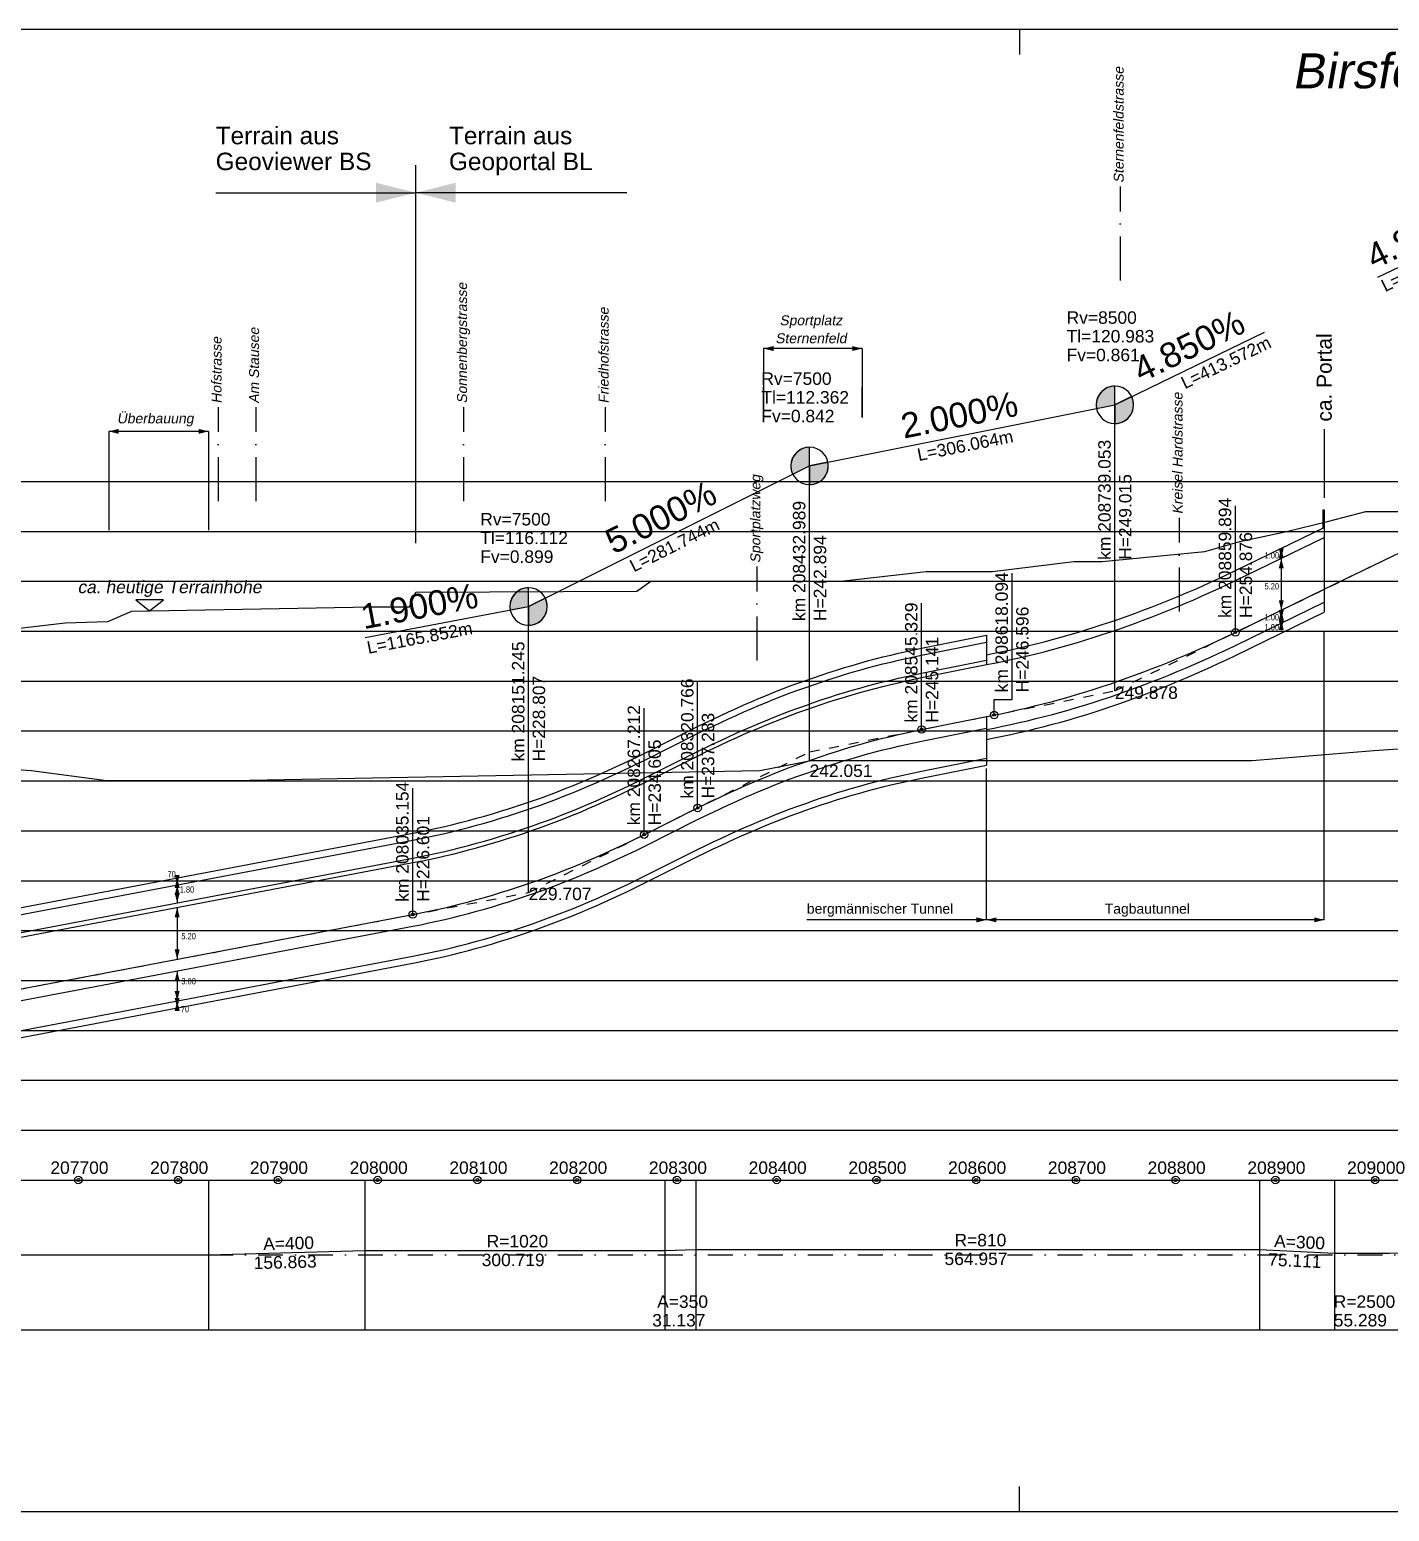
# Model space of a CAD drawing. Extents: x 2613415 to 2620765, y 1261452 to 1268028.
# Drawn here: x 2617672 to 2619035, y 1263143 to 1264628 of the extents above; entities that cross this region are included whole.
import ezdxf

# ---------------------------------------------------------------- set-up
doc = ezdxf.new("R2010")
doc.units = 0
doc.header["$LTSCALE"] = 5
doc.linetypes.add('CADWORK_13', pattern=[4, 2, -2])
doc.linetypes.add('DASHDOT', pattern=[10, 5, -2.5, 0, -2.5])
doc.layers.get('0').update_dxf_attribs({"color": 1, "linetype": 'CONTINUOUS'})
for name, color, linetype in [('LÄNGSPROF__16', 7, 'CONTINUOUS'), ('LÄNGSPROF__26', 7, 'CONTINUOUS'), ('TB', 7, 'CONTINUOUS'), ('TERRAIN_GRUNDLAGE_PKT-WOLK', 7, 'CONTINUOUS')]:
    doc.layers.add(name, color=color, linetype=linetype)
doc.styles.add('ARIAL', font='')
doc.styles.add('HELVETICANEUE_LT_55_ROMAN', font='')
doc.styles.get("Standard").update_dxf_attribs({"font": 'MONOTXT'})
doc.styles.get('ARIAL').set_extended_font_data('Arial')
doc.styles.get('HELVETICANEUE_LT_55_ROMAN').set_extended_font_data('HelveticaNeue LT 55 Roman')
doc.linetypes.add('CADWORK_17', pattern='A,2,0,["|",STANDARD,S=6,R=170,X=3.02,Y=5.58],-2.1,-2.1,10.8', length=17)

# ---------------------------------------------------------------- blocks, each defined once
blk = doc.blocks.new('CDWK_EXTR_2')
at = {"color": 0}
blk.add_solid([(0, 0), (2, 0.5), (2, -0.5)], dxfattribs=at)
blk = doc.blocks.new('CDWK_PTTYP18')
at = {"color": 0}
for radius in [0.5, 0.2]:
    blk.add_circle((0, 0), radius, dxfattribs=at)
blk = doc.blocks.new('CDWK_PTTYP9')
at = {"color": 0}
for radius in [0.5, 0.167]:
    blk.add_circle((0, 0), radius, dxfattribs=at)

msp = doc.modelspace()

# ---------------------------------------------------------------- hatches: boundary and pattern name
at = {"layer": 'LÄNGSPROF__26', "linetype": 'CONTINUOUS'}
for points in [[(2618760.3, 1264251.8), (2618760.3, 1264270.5, 0.473285), (2618741.9, 1264248.1)], [(2618760.3, 1264251.8), (2618760.3, 1264233, 0.553587), (2618777.1, 1264260)], [(2618454.2, 1264190.6), (2618454.2, 1264209.3, 0.557537), (2618437.4, 1264182.2)], [(2618454.2, 1264190.6), (2618454.2, 1264171.8, 0.473285), (2618472.6, 1264194.2)], [(2618172.5, 1264049.7), (2618172.5, 1264068.4, 0.47034), (2618154, 1264046.2)], [(2618172.5, 1264049.7), (2618172.5, 1264030.9, 0.557537), (2618189.2, 1264058.1)]]:
    msp.add_hatch(color=1, dxfattribs=at).paths.add_polyline_path(points)

# ---------------------------------------------------------------- linework, layer by layer
at = {"layer": 'LÄNGSPROF__16', "color": 9, "linetype": 'CONTINUOUS'}
msp.add_line((2617851.7, 1264225.2, 2.5), (2617751.7, 1264225.2, 2.5), dxfattribs=at)
at = {"layer": 'LÄNGSPROF__16', "color": 9, "linetype": 'CONTINUOUS', "elevation": 2.5}
for points in [[(2617751.7, 1264225.2), (2617751.7, 1264156.1), (2617751.7, 1264126.3)], [(2617851.7, 1264225.2), (2617851.7, 1264156.1), (2617851.7, 1264126.3)]]:
    msp.add_lwpolyline(points, dxfattribs=at)
at = {"layer": 'LÄNGSPROF__26', "color": 9, "linetype": 'CONTINUOUS'}
for p, q in [((2618059.5, 1264113.1, 3), (2618059.5, 1264491.9, 3)), ((2617858.8, 1264464.4, 3), (2618059.5, 1264464.4, 3)), ((2618271.1, 1264464.4, 3), (2618059.5, 1264464.4, 3)), ((2618507, 1264308.2, 2.5), (2618408.1, 1264308.2, 2.5)), ((2614895.3, 1264174.9), (2619549.3, 1264174.9)), ((2614895.3, 1264124.9), (2619549.3, 1264124.9)), ((2614895.3, 1264074.9), (2619549.3, 1264074.9)), ((2614895.3, 1264024.9), (2619549.3, 1264024.9)), ((2614895.3, 1263974.9), (2619549.3, 1263974.9)), ((2614895.3, 1263924.9), (2619549.3, 1263924.9)), ((2614895.3, 1263874.9), (2619549.3, 1263874.9)), ((2614895.3, 1263824.9), (2619549.3, 1263824.9)), ((2614895.3, 1263774.9), (2619549.3, 1263774.9)), ((2614895.3, 1263724.9), (2619549.3, 1263724.9)), ((2614895.3, 1263674.9), (2619549.3, 1263674.9)), ((2614895.3, 1263624.9), (2619549.3, 1263624.9)), ((2614895.3, 1263574.9), (2619549.3, 1263574.9)), ((2614895.3, 1263524.9), (2619549.3, 1263524.9)), ((2617851.6, 1263474.9), (2617851.6, 1263324.9)), ((2618008.5, 1263474.9), (2618008.5, 1263324.9)), ((2618309.2, 1263474.9), (2618309.2, 1263324.9)), ((2618340.3, 1263474.9), (2618340.3, 1263324.9)), ((2618905.3, 1263474.9), (2618905.3, 1263324.9)), ((2618980.4, 1263474.9), (2618980.4, 1263324.9)), ((2614895.3, 1263324.9), (2619549.3, 1263324.9))]:
    msp.add_line(p, q, dxfattribs=at)
at = {"layer": 'LÄNGSPROF__26', "color": 1, "linetype": 'CONTINUOUS'}
for p, q in [((2619023.9, 1264379.6), (2619173.8, 1264452.4)), ((2618760.3, 1264251.8), (2618910.2, 1264324.5)), ((2618454.2, 1264190.6), (2618760.3, 1264251.8)), ((2618760.3, 1263965.1), (2618760.3, 1264251.8)), ((2618970.2, 1264227.5, 267.7), (2618970.2, 1264158.6, 260.7)), ((2618172.5, 1264049.7), (2618454.2, 1264190.6)), ((2618454.2, 1263895.5), (2618454.2, 1264190.6)), ((2618881.1, 1264023.7), (2618881.1, 1264150.4)), ((2618927.1, 1264108, 257.7), (2618927.1, 1264098, 256.7)), ((2618927.1, 1264098, 256.7), (2618927.1, 1264046, 251.5)), ((2618008.7, 1264018.6), (2618172.5, 1264049.7)), ((2618172.5, 1263763), (2618172.5, 1264049.7)), ((2618566.5, 1263926.4), (2618566.5, 1264053)), ((2618927.1, 1264046, 251.5), (2618927.1, 1264036, 250.5)), ((2618927.1, 1264036, 250.5), (2618927.1, 1264026, 249.5)), ((2618631.5, 1264020.9, 3), (2618631.5, 1263991.4, 3)), ((2618970.2, 1263735.6, 2.5), (2618970.2, 1264024.6, 2.5)), ((2618342, 1263847.8), (2618342, 1263974.4)), ((2618288.4, 1263821), (2618288.4, 1263947.7)), ((2618631.5, 1263939.4, 3), (2618631.5, 1263890.7, 3)), ((2618631.5, 1263735.6, 2.5), (2618631.5, 1263887.4, 2.5)), ((2618056.4, 1263741), (2618056.4, 1263867.6)), ((2617820.2, 1263777.6, 255.2), (2617820.2, 1263770.6, 254.2)), ((2617820.2, 1263770.6, 261.4), (2617820.2, 1263752.6, 260.4)), ((2617820.2, 1263748.1, 260.4), (2617820.2, 1263696.1, 255.2)), ((2618631.5, 1263735.6, 2.5), (2618451.5, 1263735.6, 2.5)), ((2618970.2, 1263735.6, 2.5), (2618631.5, 1263735.6, 2.5)), ((2617820.2, 1263684.4, 255.2), (2617820.2, 1263654.4, 254.2)), ((2617820.2, 1263654.4, 255.2), (2617820.2, 1263647.4, 254.2))]:
    msp.add_line(p, q, dxfattribs=at)
at = {"layer": 'LÄNGSPROF__26', "color": 2, "linetype": 'CONTINUOUS'}
msp.add_line((2614895.3, 1263474.9), (2619549.3, 1263474.9), dxfattribs=at)
at = {"layer": 'LÄNGSPROF__26', "color": 9, "linetype": 'DASHDOT'}
msp.add_line((2614895.3, 1263399.9), (2619549.3, 1263399.9), dxfattribs=at)
at = {"layer": 'LÄNGSPROF__26', "color": 9, "linetype": 'DASHDOT', "elevation": 2.5}
for points in [[(2618765.6, 1264470.6), (2618765.6, 1264401.4), (2618765.6, 1264371.6)], [(2617861.2, 1264249.6), (2617861.2, 1264180.4), (2617861.2, 1264150.6)], [(2617898.9, 1264249.6), (2617898.9, 1264180.4), (2617898.9, 1264150.6)], [(2618107.4, 1264249.6), (2618107.4, 1264180.4), (2618107.4, 1264150.6)], [(2618249.3, 1264249.6), (2618249.3, 1264180.4), (2618249.3, 1264150.6)], [(2618824.6, 1264138.7), (2618824.6, 1264069.5), (2618824.6, 1264039.7)], [(2618401.5, 1264089.8), (2618401.5, 1264020.6), (2618401.5, 1263990.8)]]:
    msp.add_lwpolyline(points, dxfattribs=at)
at = {"layer": 'LÄNGSPROF__26', "color": 9, "linetype": 'CONTINUOUS', "elevation": 2.5}
for points in [[(2618408.1, 1264308.2), (2618408.1, 1264239), (2618408.1, 1264269.6)], [(2618507, 1264308.2), (2618507, 1264239), (2618507, 1264269.6)]]:
    msp.add_lwpolyline(points, dxfattribs=at)
at = {"layer": 'LÄNGSPROF__26', "color": 1, "linetype": 'CONTINUOUS'}
for points in [[(2618760.3, 1264233), (2618760.3, 1264270.5, 1), (2618760.3, 1264233, 1), (2618760.3, 1264270.5)], [(2618454.2, 1264171.8), (2618454.2, 1264209.3, 1), (2618454.2, 1264171.8, 1), (2618454.2, 1264209.3)], [(2618172.5, 1264030.9), (2618172.5, 1264068.4, 1), (2618172.5, 1264030.9, 1), (2618172.5, 1264068.4)]]:
    msp.add_lwpolyline(points, format="xyb", dxfattribs=at)
for points in [[(2618760.3, 1264251.8), (2618760.3, 1264270.5, 0.473285), (2618741.9, 1264248.1)], [(2618760.3, 1264251.8), (2618760.3, 1264233, 0.553587), (2618777.1, 1264260)], [(2618454.2, 1264190.6), (2618454.2, 1264209.3, 0.557537), (2618437.4, 1264182.2)], [(2618454.2, 1264190.6), (2618454.2, 1264171.8, 0.473285), (2618472.6, 1264194.2)], [(2618172.5, 1264049.7), (2618172.5, 1264068.4, 0.47034), (2618154, 1264046.2)], [(2618172.5, 1264049.7), (2618172.5, 1264030.9, 0.557537), (2618189.2, 1264058.1)]]:
    msp.add_lwpolyline(points, format="xyb", close=True, dxfattribs=at)
at = {"layer": 'LÄNGSPROF__26', "color": 1, "linetype": 'CADWORK_13'}
msp.add_lwpolyline([(2617521.2, 1263639.3), (2618172.5, 1263763), (2618454.2, 1263903.9), (2618760.3, 1263965.1), (2619173.8, 1264165.7), (2619420, 1264171.8), (2619549.3, 1264160.2)], dxfattribs=at)
at = {"layer": 'LÄNGSPROF__26', "color": 1, "linetype": 'CONTINUOUS', "elevation": 2.5}
msp.add_lwpolyline([(2618969.2, 1264128.9), (2618969.2, 1264146.4), (2618970.2, 1264146.4), (2618970.2, 1264136.4), (2618970.2, 1264043.9)], dxfattribs=at)
at = {"layer": 'LÄNGSPROF__26', "color": 1, "linetype": 'CONTINUOUS'}
for points in [[(2618631.5, 1264001.4), (2618639.3, 1264002.9), (2618647.6, 1264004.6), (2618656, 1264006.4), (2618664.3, 1264008.3), (2618672.7, 1264010.2), (2618681, 1264012.3), (2618689.4, 1264014.4), (2618697.7, 1264016.6), (2618706, 1264018.9), (2618714.4, 1264021.2), (2618722.7, 1264023.7), (2618731.1, 1264026.2), (2618739.4, 1264028.8), (2618747.7, 1264031.5), (2618756.1, 1264034.3), (2618764.4, 1264037.1), (2618772.7, 1264040.1), (2618781.1, 1264043.1), (2618789.4, 1264046.2), (2618797.8, 1264049.4), (2618806.1, 1264052.6), (2618814.4, 1264056), (2618822.8, 1264059.4), (2618831.1, 1264062.9), (2618839.4, 1264066.5), (2618847.8, 1264070.2), (2618856.1, 1264074), (2618864.4, 1264077.8), (2618872.8, 1264081.7), (2618881.1, 1264085.7), (2618970.2, 1264128.9)], [(2618631.5, 1263991.4), (2618639.3, 1263992.9), (2618647.6, 1263994.6), (2618656, 1263996.4), (2618664.3, 1263998.3), (2618672.7, 1264000.2), (2618681, 1264002.3), (2618689.4, 1264004.4), (2618697.7, 1264006.6), (2618706, 1264008.9), (2618714.4, 1264011.2), (2618722.7, 1264013.7), (2618731.1, 1264016.2), (2618739.4, 1264018.8), (2618747.7, 1264021.5), (2618756.1, 1264024.3), (2618764.4, 1264027.1), (2618772.7, 1264030.1), (2618781.1, 1264033.1), (2618789.4, 1264036.2), (2618797.8, 1264039.4), (2618806.1, 1264042.6), (2618814.4, 1264046), (2618822.8, 1264049.4), (2618831.1, 1264052.9), (2618839.4, 1264056.5), (2618847.8, 1264060.2), (2618856.1, 1264064), (2618864.4, 1264067.8), (2618872.8, 1264071.7), (2618881.1, 1264075.7), (2618970.2, 1264118.9)], [(2618970.2, 1264066.9), (2619057.3, 1264109.2)], [(2618631.5, 1263939.4), (2618639.3, 1263940.9), (2618647.6, 1263942.6), (2618656, 1263944.4), (2618664.3, 1263946.3), (2618672.7, 1263948.2), (2618681, 1263950.3), (2618689.4, 1263952.4), (2618697.7, 1263954.6), (2618706, 1263956.9), (2618714.4, 1263959.2), (2618722.7, 1263961.7), (2618731.1, 1263964.2), (2618739.4, 1263966.8), (2618747.7, 1263969.5), (2618756.1, 1263972.3), (2618764.4, 1263975.1), (2618772.7, 1263978.1), (2618781.1, 1263981.1), (2618789.4, 1263984.2), (2618797.8, 1263987.4), (2618806.1, 1263990.6), (2618814.4, 1263994), (2618822.8, 1263997.4), (2618831.1, 1264000.9), (2618839.4, 1264004.5), (2618847.8, 1264008.2), (2618856.1, 1264012), (2618864.4, 1264015.8), (2618872.8, 1264019.7), (2618881.1, 1264023.7), (2618970.2, 1264066.9)], [(2618631.5, 1263926.4), (2618639.3, 1263927.9), (2618647.6, 1263929.6), (2618656, 1263931.4), (2618664.3, 1263933.3), (2618672.7, 1263935.2), (2618681, 1263937.3), (2618689.4, 1263939.4), (2618697.7, 1263941.6), (2618706, 1263943.9), (2618714.4, 1263946.2), (2618722.7, 1263948.7), (2618731.1, 1263951.2), (2618739.4, 1263953.8), (2618747.7, 1263956.5), (2618756.1, 1263959.3), (2618764.4, 1263962.1), (2618772.7, 1263965.1), (2618781.1, 1263968.1), (2618789.4, 1263971.2), (2618797.8, 1263974.4), (2618806.1, 1263977.6), (2618814.4, 1263981), (2618822.8, 1263984.4), (2618831.1, 1263987.9), (2618839.4, 1263991.5), (2618847.8, 1263995.2), (2618856.1, 1263999), (2618864.4, 1264002.8), (2618872.8, 1264006.7), (2618881.1, 1264010.7), (2618970.2, 1264053.9)], [(2618631.5, 1263916.4), (2618639.3, 1263917.9), (2618647.6, 1263919.6), (2618656, 1263921.4), (2618664.3, 1263923.3), (2618672.7, 1263925.2), (2618681, 1263927.3), (2618689.4, 1263929.4), (2618697.7, 1263931.6), (2618706, 1263933.9), (2618714.4, 1263936.2), (2618722.7, 1263938.7), (2618731.1, 1263941.2), (2618739.4, 1263943.8), (2618747.7, 1263946.5), (2618756.1, 1263949.3), (2618764.4, 1263952.1), (2618772.7, 1263955.1), (2618781.1, 1263958.1), (2618789.4, 1263961.2), (2618797.8, 1263964.4), (2618806.1, 1263967.6), (2618814.4, 1263971), (2618822.8, 1263974.4), (2618831.1, 1263977.9), (2618839.4, 1263981.5), (2618847.8, 1263985.2), (2618856.1, 1263989), (2618864.4, 1263992.8), (2618872.8, 1263996.7), (2618881.1, 1264000.7), (2618970.2, 1264043.9)], [(2617521.2, 1263720.8), (2618056.4, 1263822.5), (2618064.4, 1263824), (2618072.4, 1263825.7), (2618080.4, 1263827.4), (2618088.4, 1263829.2), (2618096.4, 1263831.1), (2618104.4, 1263833.1), (2618112.4, 1263835.2), (2618120.4, 1263837.4), (2618128.4, 1263839.6), (2618136.4, 1263841.9), (2618144.4, 1263844.4), (2618152.4, 1263846.9), (2618160.4, 1263849.5), (2618168.4, 1263852.1), (2618176.4, 1263854.9), (2618184.4, 1263857.7), (2618192.4, 1263860.7), (2618200.4, 1263863.7), (2618208.4, 1263866.8), (2618216.4, 1263870), (2618224.4, 1263873.2), (2618232.4, 1263876.6), (2618240.4, 1263880), (2618248.4, 1263883.6), (2618256.4, 1263887.2), (2618264.4, 1263890.9), (2618272.4, 1263894.7), (2618280.4, 1263898.5), (2618288.4, 1263902.5), (2618342, 1263929.3), (2618349.7, 1263933.1), (2618357.5, 1263936.9), (2618365.2, 1263940.5), (2618372.9, 1263944.1), (2618380.7, 1263947.6), (2618388.4, 1263951.1), (2618396.2, 1263954.4), (2618403.9, 1263957.7), (2618411.6, 1263960.9), (2618419.4, 1263964), (2618427.1, 1263967), (2618434.9, 1263970), (2618442.6, 1263972.8), (2618450.4, 1263975.6), (2618458.1, 1263978.3), (2618465.8, 1263981), (2618473.6, 1263983.5), (2618481.3, 1263986), (2618489.1, 1263988.4), (2618496.8, 1263990.7), (2618504.6, 1263992.9), (2618512.3, 1263995.1), (2618520.1, 1263997.1), (2618527.8, 1263999.1), (2618535.6, 1264001), (2618543.3, 1264002.8), (2618551, 1264004.6), (2618558.8, 1264006.3), (2618566.5, 1264007.9), (2618631.5, 1264020.9)], [(2617521.2, 1263713.8), (2618056.4, 1263815.5), (2618064.4, 1263817), (2618072.4, 1263818.7), (2618080.4, 1263820.4), (2618088.4, 1263822.2), (2618096.4, 1263824.1), (2618104.4, 1263826.1), (2618112.4, 1263828.2), (2618120.4, 1263830.4), (2618128.4, 1263832.6), (2618136.4, 1263834.9), (2618144.4, 1263837.4), (2618152.4, 1263839.9), (2618160.4, 1263842.5), (2618168.4, 1263845.1), (2618176.4, 1263847.9), (2618184.4, 1263850.7), (2618192.4, 1263853.7), (2618200.4, 1263856.7), (2618208.4, 1263859.8), (2618216.4, 1263863), (2618224.4, 1263866.2), (2618232.4, 1263869.6), (2618240.4, 1263873), (2618248.4, 1263876.6), (2618256.4, 1263880.2), (2618264.4, 1263883.9), (2618272.4, 1263887.7), (2618280.4, 1263891.5), (2618288.4, 1263895.5), (2618342, 1263922.3), (2618349.7, 1263926.1), (2618357.5, 1263929.9), (2618365.2, 1263933.5), (2618372.9, 1263937.1), (2618380.7, 1263940.6), (2618388.4, 1263944.1), (2618396.2, 1263947.4), (2618403.9, 1263950.7), (2618411.6, 1263953.9), (2618419.4, 1263957), (2618427.1, 1263960), (2618434.9, 1263963), (2618442.6, 1263965.8), (2618450.4, 1263968.6), (2618458.1, 1263971.3), (2618465.8, 1263974), (2618473.6, 1263976.5), (2618481.3, 1263979), (2618489.1, 1263981.4), (2618496.8, 1263983.7), (2618504.6, 1263985.9), (2618512.3, 1263988.1), (2618520.1, 1263990.1), (2618527.8, 1263992.1), (2618535.6, 1263994), (2618543.3, 1263995.8), (2618551, 1263997.6), (2618558.8, 1263999.3), (2618566.5, 1264000.9), (2618631.5, 1264013.9)], [(2617521.2, 1263695.8), (2618056.4, 1263797.5), (2618064.4, 1263799), (2618072.4, 1263800.7), (2618080.4, 1263802.4), (2618088.4, 1263804.2), (2618096.4, 1263806.1), (2618104.4, 1263808.1), (2618112.4, 1263810.2), (2618120.4, 1263812.4), (2618128.4, 1263814.6), (2618136.4, 1263816.9), (2618144.4, 1263819.4), (2618152.4, 1263821.9), (2618160.4, 1263824.5), (2618168.4, 1263827.1), (2618176.4, 1263829.9), (2618184.4, 1263832.7), (2618192.4, 1263835.7), (2618200.4, 1263838.7), (2618208.4, 1263841.8), (2618216.4, 1263845), (2618224.4, 1263848.2), (2618232.4, 1263851.6), (2618240.4, 1263855), (2618248.4, 1263858.6), (2618256.4, 1263862.2), (2618264.4, 1263865.9), (2618272.4, 1263869.7), (2618280.4, 1263873.5), (2618288.4, 1263877.5), (2618342, 1263904.3), (2618349.7, 1263908.1), (2618357.5, 1263911.9), (2618365.2, 1263915.5), (2618372.9, 1263919.1), (2618380.7, 1263922.6), (2618388.4, 1263926.1), (2618396.2, 1263929.4), (2618403.9, 1263932.7), (2618411.6, 1263935.9), (2618419.4, 1263939), (2618427.1, 1263942), (2618434.9, 1263945), (2618442.6, 1263947.8), (2618450.4, 1263950.6), (2618458.1, 1263953.3), (2618465.8, 1263956), (2618473.6, 1263958.5), (2618481.3, 1263961), (2618489.1, 1263963.4), (2618496.8, 1263965.7), (2618504.6, 1263967.9), (2618512.3, 1263970.1), (2618520.1, 1263972.1), (2618527.8, 1263974.1), (2618535.6, 1263976), (2618543.3, 1263977.8), (2618551, 1263979.6), (2618558.8, 1263981.3), (2618566.5, 1263982.9), (2618631.5, 1263995.9)], [(2617521.2, 1263691.3), (2618056.4, 1263793), (2618064.4, 1263794.5), (2618072.4, 1263796.2), (2618080.4, 1263797.9), (2618088.4, 1263799.7), (2618096.4, 1263801.6), (2618104.4, 1263803.6), (2618112.4, 1263805.7), (2618120.4, 1263807.9), (2618128.4, 1263810.1), (2618136.4, 1263812.4), (2618144.4, 1263814.9), (2618152.4, 1263817.4), (2618160.4, 1263820), (2618168.4, 1263822.6), (2618176.4, 1263825.4), (2618184.4, 1263828.2), (2618192.4, 1263831.2), (2618200.4, 1263834.2), (2618208.4, 1263837.3), (2618216.4, 1263840.5), (2618224.4, 1263843.7), (2618232.4, 1263847.1), (2618240.4, 1263850.5), (2618248.4, 1263854.1), (2618256.4, 1263857.7), (2618264.4, 1263861.4), (2618272.4, 1263865.2), (2618280.4, 1263869), (2618288.4, 1263873), (2618342, 1263899.8), (2618349.7, 1263903.6), (2618357.5, 1263907.4), (2618365.2, 1263911), (2618372.9, 1263914.6), (2618380.7, 1263918.1), (2618388.4, 1263921.6), (2618396.2, 1263924.9), (2618403.9, 1263928.2), (2618411.6, 1263931.4), (2618419.4, 1263934.5), (2618427.1, 1263937.5), (2618434.9, 1263940.5), (2618442.6, 1263943.3), (2618450.4, 1263946.1), (2618458.1, 1263948.8), (2618465.8, 1263951.5), (2618473.6, 1263954), (2618481.3, 1263956.5), (2618489.1, 1263958.9), (2618496.8, 1263961.2), (2618504.6, 1263963.4), (2618512.3, 1263965.6), (2618520.1, 1263967.6), (2618527.8, 1263969.6), (2618535.6, 1263971.5), (2618543.3, 1263973.3), (2618551, 1263975.1), (2618558.8, 1263976.8), (2618566.5, 1263978.4), (2618631.5, 1263991.4)], [(2617521.2, 1263639.3), (2618056.4, 1263741), (2618064.4, 1263742.5), (2618072.4, 1263744.2), (2618080.4, 1263745.9), (2618088.4, 1263747.7), (2618096.4, 1263749.6), (2618104.4, 1263751.6), (2618112.4, 1263753.7), (2618120.4, 1263755.9), (2618128.4, 1263758.1), (2618136.4, 1263760.4), (2618144.4, 1263762.9), (2618152.4, 1263765.4), (2618160.4, 1263768), (2618168.4, 1263770.6), (2618176.4, 1263773.4), (2618184.4, 1263776.2), (2618192.4, 1263779.2), (2618200.4, 1263782.2), (2618208.4, 1263785.3), (2618216.4, 1263788.5), (2618224.4, 1263791.7), (2618232.4, 1263795.1), (2618240.4, 1263798.5), (2618248.4, 1263802.1), (2618256.4, 1263805.7), (2618264.4, 1263809.4), (2618272.4, 1263813.2), (2618280.4, 1263817), (2618288.4, 1263821), (2618342, 1263847.8), (2618349.7, 1263851.6), (2618357.5, 1263855.4), (2618365.2, 1263859), (2618372.9, 1263862.6), (2618380.7, 1263866.1), (2618388.4, 1263869.6), (2618396.2, 1263872.9), (2618403.9, 1263876.2), (2618411.6, 1263879.4), (2618419.4, 1263882.5), (2618427.1, 1263885.5), (2618434.9, 1263888.5), (2618442.6, 1263891.3), (2618450.4, 1263894.1), (2618458.1, 1263896.8), (2618465.8, 1263899.5), (2618473.6, 1263902), (2618481.3, 1263904.5), (2618489.1, 1263906.9), (2618496.8, 1263909.2), (2618504.6, 1263911.4), (2618512.3, 1263913.6), (2618520.1, 1263915.6), (2618527.8, 1263917.6), (2618535.6, 1263919.5), (2618543.3, 1263921.3), (2618551, 1263923.1), (2618558.8, 1263924.8), (2618566.5, 1263926.4), (2618631.5, 1263939.4)], [(2617521.2, 1263627.6), (2618056.4, 1263729.3), (2618064.4, 1263730.8), (2618072.4, 1263732.5), (2618080.4, 1263734.2), (2618088.4, 1263736), (2618096.4, 1263737.9), (2618104.4, 1263739.9), (2618112.4, 1263742), (2618120.4, 1263744.2), (2618128.4, 1263746.4), (2618136.4, 1263748.7), (2618144.4, 1263751.2), (2618152.4, 1263753.7), (2618160.4, 1263756.3), (2618168.4, 1263758.9), (2618176.4, 1263761.7), (2618184.4, 1263764.5), (2618192.4, 1263767.5), (2618200.4, 1263770.5), (2618208.4, 1263773.6), (2618216.4, 1263776.8), (2618224.4, 1263780), (2618232.4, 1263783.4), (2618240.4, 1263786.8), (2618248.4, 1263790.4), (2618256.4, 1263794), (2618264.4, 1263797.7), (2618272.4, 1263801.5), (2618280.4, 1263805.3), (2618288.4, 1263809.3), (2618342, 1263836.1), (2618349.7, 1263839.9), (2618357.5, 1263843.7), (2618365.2, 1263847.3), (2618372.9, 1263850.9), (2618380.7, 1263854.4), (2618388.4, 1263857.9), (2618396.2, 1263861.2), (2618403.9, 1263864.5), (2618411.6, 1263867.7), (2618419.4, 1263870.8), (2618427.1, 1263873.8), (2618434.9, 1263876.8), (2618442.6, 1263879.6), (2618450.4, 1263882.4), (2618458.1, 1263885.1), (2618465.8, 1263887.8), (2618473.6, 1263890.3), (2618481.3, 1263892.8), (2618489.1, 1263895.2), (2618496.8, 1263897.5), (2618504.6, 1263899.7), (2618512.3, 1263901.9), (2618520.1, 1263903.9), (2618527.8, 1263905.9), (2618535.6, 1263907.8), (2618543.3, 1263909.6), (2618551, 1263911.4), (2618558.8, 1263913.1), (2618566.5, 1263914.7), (2618631.5, 1263927.7)], [(2617521.2, 1263597.6), (2618056.4, 1263699.3), (2618064.4, 1263700.8), (2618072.4, 1263702.5), (2618080.4, 1263704.2), (2618088.4, 1263706), (2618096.4, 1263707.9), (2618104.4, 1263709.9), (2618112.4, 1263712), (2618120.4, 1263714.2), (2618128.4, 1263716.4), (2618136.4, 1263718.7), (2618144.4, 1263721.2), (2618152.4, 1263723.7), (2618160.4, 1263726.3), (2618168.4, 1263728.9), (2618176.4, 1263731.7), (2618184.4, 1263734.5), (2618192.4, 1263737.5), (2618200.4, 1263740.5), (2618208.4, 1263743.6), (2618216.4, 1263746.8), (2618224.4, 1263750), (2618232.4, 1263753.4), (2618240.4, 1263756.8), (2618248.4, 1263760.4), (2618256.4, 1263764), (2618264.4, 1263767.7), (2618272.4, 1263771.5), (2618280.4, 1263775.3), (2618288.4, 1263779.3), (2618342, 1263806.1), (2618349.7, 1263809.9), (2618357.5, 1263813.7), (2618365.2, 1263817.3), (2618372.9, 1263820.9), (2618380.7, 1263824.4), (2618388.4, 1263827.9), (2618396.2, 1263831.2), (2618403.9, 1263834.5), (2618411.6, 1263837.7), (2618419.4, 1263840.8), (2618427.1, 1263843.8), (2618434.9, 1263846.8), (2618442.6, 1263849.6), (2618450.4, 1263852.4), (2618458.1, 1263855.1), (2618465.8, 1263857.8), (2618473.6, 1263860.3), (2618481.3, 1263862.8), (2618489.1, 1263865.2), (2618496.8, 1263867.5), (2618504.6, 1263869.7), (2618512.3, 1263871.9), (2618520.1, 1263873.9), (2618527.8, 1263875.9), (2618535.6, 1263877.8), (2618543.3, 1263879.6), (2618551, 1263881.4), (2618558.8, 1263883.1), (2618566.5, 1263884.7), (2618631.5, 1263897.7)], [(2617521.2, 1263590.6), (2618056.4, 1263692.3), (2618064.4, 1263693.8), (2618072.4, 1263695.5), (2618080.4, 1263697.2), (2618088.4, 1263699), (2618096.4, 1263700.9), (2618104.4, 1263702.9), (2618112.4, 1263705), (2618120.4, 1263707.2), (2618128.4, 1263709.4), (2618136.4, 1263711.7), (2618144.4, 1263714.2), (2618152.4, 1263716.7), (2618160.4, 1263719.3), (2618168.4, 1263721.9), (2618176.4, 1263724.7), (2618184.4, 1263727.5), (2618192.4, 1263730.5), (2618200.4, 1263733.5), (2618208.4, 1263736.6), (2618216.4, 1263739.8), (2618224.4, 1263743), (2618232.4, 1263746.4), (2618240.4, 1263749.8), (2618248.4, 1263753.4), (2618256.4, 1263757), (2618264.4, 1263760.7), (2618272.4, 1263764.5), (2618280.4, 1263768.3), (2618288.4, 1263772.3), (2618342, 1263799.1), (2618349.7, 1263802.9), (2618357.5, 1263806.7), (2618365.2, 1263810.3), (2618372.9, 1263813.9), (2618380.7, 1263817.4), (2618388.4, 1263820.9), (2618396.2, 1263824.2), (2618403.9, 1263827.5), (2618411.6, 1263830.7), (2618419.4, 1263833.8), (2618427.1, 1263836.8), (2618434.9, 1263839.8), (2618442.6, 1263842.6), (2618450.4, 1263845.4), (2618458.1, 1263848.1), (2618465.8, 1263850.8), (2618473.6, 1263853.3), (2618481.3, 1263855.8), (2618489.1, 1263858.2), (2618496.8, 1263860.5), (2618504.6, 1263862.7), (2618512.3, 1263864.9), (2618520.1, 1263866.9), (2618527.8, 1263868.9), (2618535.6, 1263870.8), (2618543.3, 1263872.6), (2618551, 1263874.4), (2618558.8, 1263876.1), (2618566.5, 1263877.7), (2618631.5, 1263890.7)]]:
    msp.add_lwpolyline(points, dxfattribs=at)
at = {"layer": 'LÄNGSPROF__26', "color": 36, "linetype": 'CONTINUOUS', "elevation": 3}
msp.add_lwpolyline([(2617792.6, 1264056.4), (2617778.6, 1264056.4), (2617792.6, 1264045.3), (2617806.6, 1264056.4), (2617792.6, 1264056.4)], dxfattribs=at)
at = {"layer": 'LÄNGSPROF__26', "color": 4, "linetype": 'CONTINUOUS'}
msp.add_lwpolyline([(2616475.5, 1263394.7), (2616806.2, 1263394.7), (2616953.8, 1263399.9), (2617851.6, 1263399.9), (2618008.5, 1263404.2), (2618309.2, 1263404.2), (2618340.3, 1263405.3), (2618905.3, 1263405.3), (2618980.4, 1263401.7), (2619035.7, 1263401.7), (2619105.1, 1263403.6), (2619271.9, 1263403.6), (2619426.6, 1263399.9), (2619485.1, 1263399.9), (2619485.1, 1263397.7), (2619549.3, 1263397.7)], dxfattribs=at)
at = {"layer": 'LÄNGSPROF__26', "color": 36, "linetype": 'CONTINUOUS'}
msp.add_polyline3d([(2618059.5, 1264064, 259), (2618280.9, 1264064.9, 259), (2618295, 1264074.9, 260), (2618485.4, 1264074.9, 260), (2618571, 1264084.9, 261), (2618637.6, 1264084.9, 261), (2618719.1, 1264094.9, 262), (2618747.5, 1264094.9, 262), (2618850.4, 1264104.9, 263), (2618885.6, 1264114.9, 264), (2618932.4, 1264124.9, 265), (2618973.3, 1264134.9, 266), (2619011.8, 1264144.9, 267), (2619058, 1264144.9, 267)], dxfattribs=at)
at = {"layer": 'LÄNGSPROF__26', "color": 1, "linetype": 'CONTINUOUS'}
msp.add_polyline3d([(2618639.3, 1263940.9, 3), (2618639.3, 1263956.6, 3), (2618657.2, 1263956.6, 0), (2618657.2, 1264083.2, 0)], dxfattribs=at)
at = {"layer": 'LÄNGSPROF__26', "color": 251, "linetype": 'CADWORK_17', "ltscale": 0.25}
msp.add_polyline3d([(2619165.6, 1263914.9, 244), (2619019.9, 1263904.9, 243), (2618898, 1263894.9, 242), (2618455.8, 1263894.9, 242), (2618404.5, 1263884.9, 241), (2617875.1, 1263874.9, 240), (2617749.8, 1263874.9, 240), (2617673.8, 1263884.9, 241), (2617528.1, 1263894.9, 242), (2617475, 1263904.9, 243), (2617443.4, 1263904.9, 243), (2617427.2, 1263894.9, 242), (2617407.8, 1263884.9, 241), (2617376.6, 1263874.9, 240), (2617302.4, 1263864.9, 239), (2615992.5, 1263864.9, 239)], dxfattribs=at)
at = {"layer": 'TB', "color": 7, "linetype": 'CONTINUOUS'}
for p, q in [((2618664.6, 1264627.8, 3), (2618664.6, 1264602.8, 3)), ((2618664.6, 1263142.8, 3), (2618664.6, 1263167.8, 3))]:
    msp.add_line(p, q, dxfattribs=at)
at = {"layer": 'TB', "color": 7, "linetype": 'CONTINUOUS', "elevation": 3}
msp.add_lwpolyline([(2614464.6, 1263142.8), (2620764.6, 1263142.8), (2620764.6, 1264627.8), (2614464.6, 1264627.8), (2614464.6, 1263142.8)], dxfattribs=at)
at = {"layer": 'TERRAIN_GRUNDLAGE_PKT-WOLK', "color": 36, "linetype": 'CONTINUOUS', "elevation": 3}
msp.add_lwpolyline([(2617627.8, 1264024), (2617708, 1264033.4), (2617750.6, 1264034.5), (2617774.8, 1264045), (2618015, 1264049.2), (2618053.1, 1264049.2), (2618059.5, 1264064)], dxfattribs=at)

# ---------------------------------------------------------------- block references
at = {"layer": 'LÄNGSPROF__16', "color": 9, "linetype": 'CONTINUOUS', "xscale": 5, "yscale": 5, "zscale": 5}
msp.add_blockref('CDWK_EXTR_2', (2617751.7, 1264225.2, 2.5), dxfattribs=at)
at = {"layer": 'LÄNGSPROF__16', "color": 9, "linetype": 'CONTINUOUS', "xscale": 5, "yscale": 5, "zscale": 5, "rotation": 180}
msp.add_blockref('CDWK_EXTR_2', (2617851.7, 1264225.2, 2.5), dxfattribs=at)
at = {"layer": 'LÄNGSPROF__26', "color": 9, "linetype": 'CONTINUOUS', "rotation": 180}
for p, xscale, yscale, zscale in [((2618059.5, 1264464.4, 3), 20, 20, 20), ((2618507, 1264308.2, 2.5), 5, 5, 5)]:
    msp.add_blockref('CDWK_EXTR_2', p, dxfattribs=dict(at, xscale=xscale, yscale=yscale, zscale=zscale))
at = {"layer": 'LÄNGSPROF__26', "color": 9, "linetype": 'CONTINUOUS'}
for p, xscale, yscale, zscale in [((2618059.5, 1264464.4, 3), 20, 20, 20), ((2618408.1, 1264308.2, 2.5), 5, 5, 5)]:
    msp.add_blockref('CDWK_EXTR_2', p, dxfattribs=dict(at, xscale=xscale, yscale=yscale, zscale=zscale))
at = {"layer": 'LÄNGSPROF__26', "color": 1, "linetype": 'CONTINUOUS', "xscale": 5, "yscale": 5, "zscale": 5}
for p, rotation in [((2618927.1, 1264108, 257.7), 270), ((2618927.1, 1264098, 256.7), 90), ((2618927.1, 1264098, 256.7), 270), ((2618927.1, 1264046, 251.5), 90), ((2618927.1, 1264046, 251.5), 270), ((2618927.1, 1264036, 250.5), 90), ((2618927.1, 1264036, 250.5), 270), ((2618927.1, 1264026, 249.5), 90), ((2617820.2, 1263770.6, 254.2), 90), ((2617820.2, 1263777.6, 255.2), 270), ((2617820.2, 1263770.6, 261.4), 270), ((2617820.2, 1263752.6, 260.4), 90), ((2617820.2, 1263748.1, 260.4), 270), ((2618631.5, 1263735.6, 2.5), 180), ((2618970.2, 1263735.6, 2.5), 180), ((2617820.2, 1263696.1, 255.2), 90), ((2617820.2, 1263684.4, 255.2), 270), ((2617820.2, 1263654.4, 254.2), 90), ((2617820.2, 1263647.4, 254.2), 90), ((2617820.2, 1263654.4, 255.2), 270)]:
    msp.add_blockref('CDWK_EXTR_2', p, dxfattribs=dict(at, rotation=rotation))
at = {"layer": 'LÄNGSPROF__26', "color": 1, "xscale": 7.5, "yscale": 7.5}
for p in [(2618881.1, 1264023.7, 254.9), (2618639.3, 1263940.9, 246.6), (2618566.5, 1263926.4, 245.1), (2618342, 1263847.8, 237.3), (2618288.4, 1263821, 234.6), (2618056.4, 1263741, 226.6)]:
    msp.add_blockref('CDWK_PTTYP9', p, dxfattribs=at)
at = {"layer": 'LÄNGSPROF__26', "color": 1, "linetype": 'CONTINUOUS', "xscale": 5, "yscale": 5, "zscale": 5}
msp.add_blockref('CDWK_EXTR_2', (2618631.5, 1263735.6, 2.5), dxfattribs=at)
at = {"layer": 'LÄNGSPROF__26', "color": 9, "xscale": 7.5, "yscale": 7.5}
for p in [(2617721.2, 1263474.9), (2617821.2, 1263474.9), (2617921.2, 1263474.9), (2618021.2, 1263474.9), (2618121.2, 1263474.9), (2618221.2, 1263474.9), (2618321.2, 1263474.9), (2618421.2, 1263474.9), (2618521.2, 1263474.9), (2618621.2, 1263474.9), (2618721.2, 1263474.9), (2618821.2, 1263474.9), (2618921.2, 1263474.9), (2619021.2, 1263474.9)]:
    msp.add_blockref('CDWK_PTTYP18', p, dxfattribs=at)

# ---------------------------------------------------------------- texts
at = {"layer": 'LÄNGSPROF__16', "color": 9, "style": 'ARIAL', "oblique": 10}
msp.add_text('Überbauung', height=10, dxfattribs=at).set_placement((2617759.8, 1264233.2))
at = {"layer": 'LÄNGSPROF__26', "color": 9, "style": 'ARIAL', "oblique": 10}
for s, height, p in [('Birsfelden', 35, (2618937.9, 1264569)), ('Sportplatz', 10, (2618424.1, 1264331.5)), ('Sternenfeld', 10, (2618419.9, 1264313.5))]:
    msp.add_text(s, height=height, dxfattribs=at).set_placement(p)
at = {"layer": 'LÄNGSPROF__26', "color": 9, "style": 'HELVETICANEUE_LT_55_ROMAN', "oblique": 10}
for s, p in [('Sternenfeldstrasse', (2618769.1, 1264474.1)), ('Sonnenbergstrasse', (2618110.8, 1264253.1)), ('Friedhofstrasse', (2618252.8, 1264253.1)), ('Am Stausee', (2617902.3, 1264253.1)), ('Hofstrasse', (2617864.7, 1264253.1)), ('Kreisel Hardstrasse', (2618828.1, 1264142.2)), ('Sportplatzweg', (2618404.9, 1264093.2))]:
    msp.add_text(s, height=10, rotation=90, dxfattribs=at).set_placement(p)
at = {"layer": 'LÄNGSPROF__26', "color": 9, "style": 'ARIAL'}
for s, height, p in [('Terrain aus', 17.5, (2617858.8, 1264512.9)), ('Terrain aus', 17.5, (2618092.7, 1264512.9)), ('Geoviewer BS', 17.5, (2617858.8, 1264487)), ('Geoportal BL', 17.5, (2618092.7, 1264487)), ('R=1020', 12.5, (2618130.5, 1263407.3)), ('R=810', 12.5, (2618599.5, 1263408.4)), ('300.719', 12.5, (2618125.5, 1263388.6)), ('564.957', 12.5, (2618589.5, 1263389.7)), ('A=350', 12.5, (2618301.4, 1263346.8)), ('R=2500', 12.5, (2618979.7, 1263346.8)), ('31.137', 12.5, (2618296.4, 1263328.1)), ('55.289', 12.5, (2618979.7, 1263328.1))]:
    msp.add_text(s, height=height, dxfattribs=at).set_placement(p)
at = {"layer": 'LÄNGSPROF__26', "color": 1, "style": 'ARIAL'}
for s, height, rotation, p in [('4.850%', 25, 25.8734, (2619020.2, 1264387.1)), ('L=413.572m', 12.5, 25.8734, (2619031.2, 1264364.6)), ('4.850%', 25, 25.8734, (2618786.6, 1264273.8)), ('L=413.572m', 12.5, 25.8734, (2618830.5, 1264267.3)), ('2.000%', 25, 11.3099, (2618548.7, 1264217.9)), ('L=306.064m', 12.5, 11.3099, (2618563.6, 1264195.4)), ('km 208739.053', 12.5, 90, (2618756.1, 1264096.4)), ('H=249.015', 12.5, 90, (2618776.9, 1264096.4)), ('5.000%', 25, 26.5651, (2618257.7, 1264101.6)), ('km 208432.989', 12.5, 90, (2618450, 1264035.1)), ('km 208859.894', 12.5, 90, (2618876.9, 1264038.2)), ('L=281.744m', 12.5, 26.5651, (2618278, 1264083.8)), ('H=254.876', 12.5, 90, (2618897.8, 1264038.2)), ('H=242.894', 12.5, 90, (2618470.9, 1264035.1)), ('km 208618.094', 12.5, 90, (2618653, 1263963.6)), ('1.900%', 25, 10.758, (2618007.2, 1264026.8)), ('km 208545.329', 12.5, 90, (2618562.4, 1263933.3)), ('H=246.596', 12.5, 90, (2618673.8, 1263963.6)), ('L=1165.852m', 12.5, 10.758, (2618011.8, 1264002.2)), ('H=245.141', 12.5, 90, (2618583.2, 1263933.3)), ('km 208151.245', 12.5, 90, (2618168.3, 1263894.3)), ('H=228.807', 12.5, 90, (2618189.1, 1263894.3)), ('km 208320.766', 12.5, 90, (2618337.8, 1263857.2)), ('km 208267.212', 12.5, 90, (2618284.3, 1263830.4)), ('H=237.283', 12.5, 90, (2618358.6, 1263857.2)), ('H=234.605', 12.5, 90, (2618305.1, 1263830.4)), ('km 208035.154', 12.5, 90, (2618052.2, 1263753.7)), ('H=226.601', 12.5, 90, (2618073, 1263753.7))]:
    msp.add_text(s, height=height, rotation=rotation, dxfattribs=at).set_placement(p)
at = {"layer": 'LÄNGSPROF__26', "color": 1}
for s, height, style, p in [('Rv=8500', 12.5, 'ARIAL', (2618711.9, 1264333)), ('Tl=120.983', 12.5, 'ARIAL', (2618711.9, 1264314.3)), ('Fv=0.861', 12.5, 'ARIAL', (2618711.9, 1264295.5)), ('Rv=7500', 12.5, 'ARIAL', (2618405.9, 1264271.8)), ('Tl=112.362', 12.5, 'ARIAL', (2618405.9, 1264253.1)), ('Fv=0.842', 12.5, 'ARIAL', (2618405.9, 1264234.3)), ('Rv=7500', 12.5, 'ARIAL', (2618124.1, 1264130.9)), ('Tl=116.112', 12.5, 'ARIAL', (2618124.1, 1264112.2)), ('Fv=0.899', 12.5, 'ARIAL', (2618124.1, 1264093.4)), ('249.878', 12.5, 'ARIAL', (2618760.3, 1263957.1)), ('242.051', 12.5, 'ARIAL', (2618454.2, 1263878.8)), ('229.707', 12.5, 'ARIAL', (2618172.5, 1263755.4)), ('bergmännischer Tunnel', 10, 'ARIAL', (2618451.5, 1263741.8)), ('Tagbautunnel', 10, 'HELVETICANEUE_LT_55_ROMAN', (2618750.1, 1263741.8))]:
    msp.add_text(s, height=height, dxfattribs=dict(at, style=style)).set_placement(p)
at = {"layer": 'LÄNGSPROF__26', "color": 1, "style": 'ARIAL', "width": 0.75}
for s, p in [('1.00', (2618910.3, 1264097.8)), ('5.20', (2618910.3, 1264066.8)), ('1.00', (2618910.3, 1264035.8)), ('1.00', (2618910.3, 1264025.8)), ('70', (2617810.5, 1263778.2)), ('1.80', (2617822.7, 1263762.9)), ('5.20', (2617824.4, 1263716.1)), ('3.00', (2617824.4, 1263671)), ('70', (2617823.9, 1263643))]:
    msp.add_text(s, height=6.25, dxfattribs=at).set_placement(p)
at = {"layer": 'LÄNGSPROF__26', "color": 36, "style": 'ARIAL', "oblique": 10}
msp.add_text('ca. heutige Terrainhöhe', height=12.5, dxfattribs=at).set_placement((2617720.3, 1264063))
at = {"layer": 'LÄNGSPROF__26', "color": 5, "style": 'ARIAL'}
for s, p in [('207700', (2617693.1, 1263481)), ('207800', (2617793.1, 1263481)), ('207900', (2617893.1, 1263481)), ('208000', (2617993.1, 1263481)), ('208100', (2618093.1, 1263481)), ('208200', (2618193.1, 1263481)), ('208300', (2618293.1, 1263481)), ('208400', (2618393.1, 1263481)), ('208500', (2618493.1, 1263481)), ('208600', (2618593.1, 1263481)), ('208700', (2618693.1, 1263481)), ('208800', (2618793.1, 1263481)), ('208900', (2618893.1, 1263481)), ('209000', (2618993.1, 1263481))]:
    msp.add_text(s, height=12.5, dxfattribs=at).set_placement(p)
at = {"layer": 'LÄNGSPROF__26', "color": 9, "style": 'ARIAL'}
for s, rotation, p in [('A=400', 1.5506, (2617906.6, 1263404.6)), ('A=300', 357.2448, (2618919.7, 1263407.7)), ('156.863', 1.5506, (2617897.1, 1263385.5)), ('75.111', 357.2448, (2618913.8, 1263389.2))]:
    msp.add_text(s, height=12.5, rotation=rotation, dxfattribs=at).set_placement(p)
at = {"layer": 'LÄNGSPROF__26', "color": 4, "insert": (2618962.7, 1264235), "char_height": 15, "width": 92.898, "attachment_point": 1, "rotation": 90}
msp.add_mtext('\\fArial|b0|i0|c0|p18;\\H15;\\W1;\\C1;ca. Portal', dxfattribs=at)

doc.saveas('drawing.dxf')
